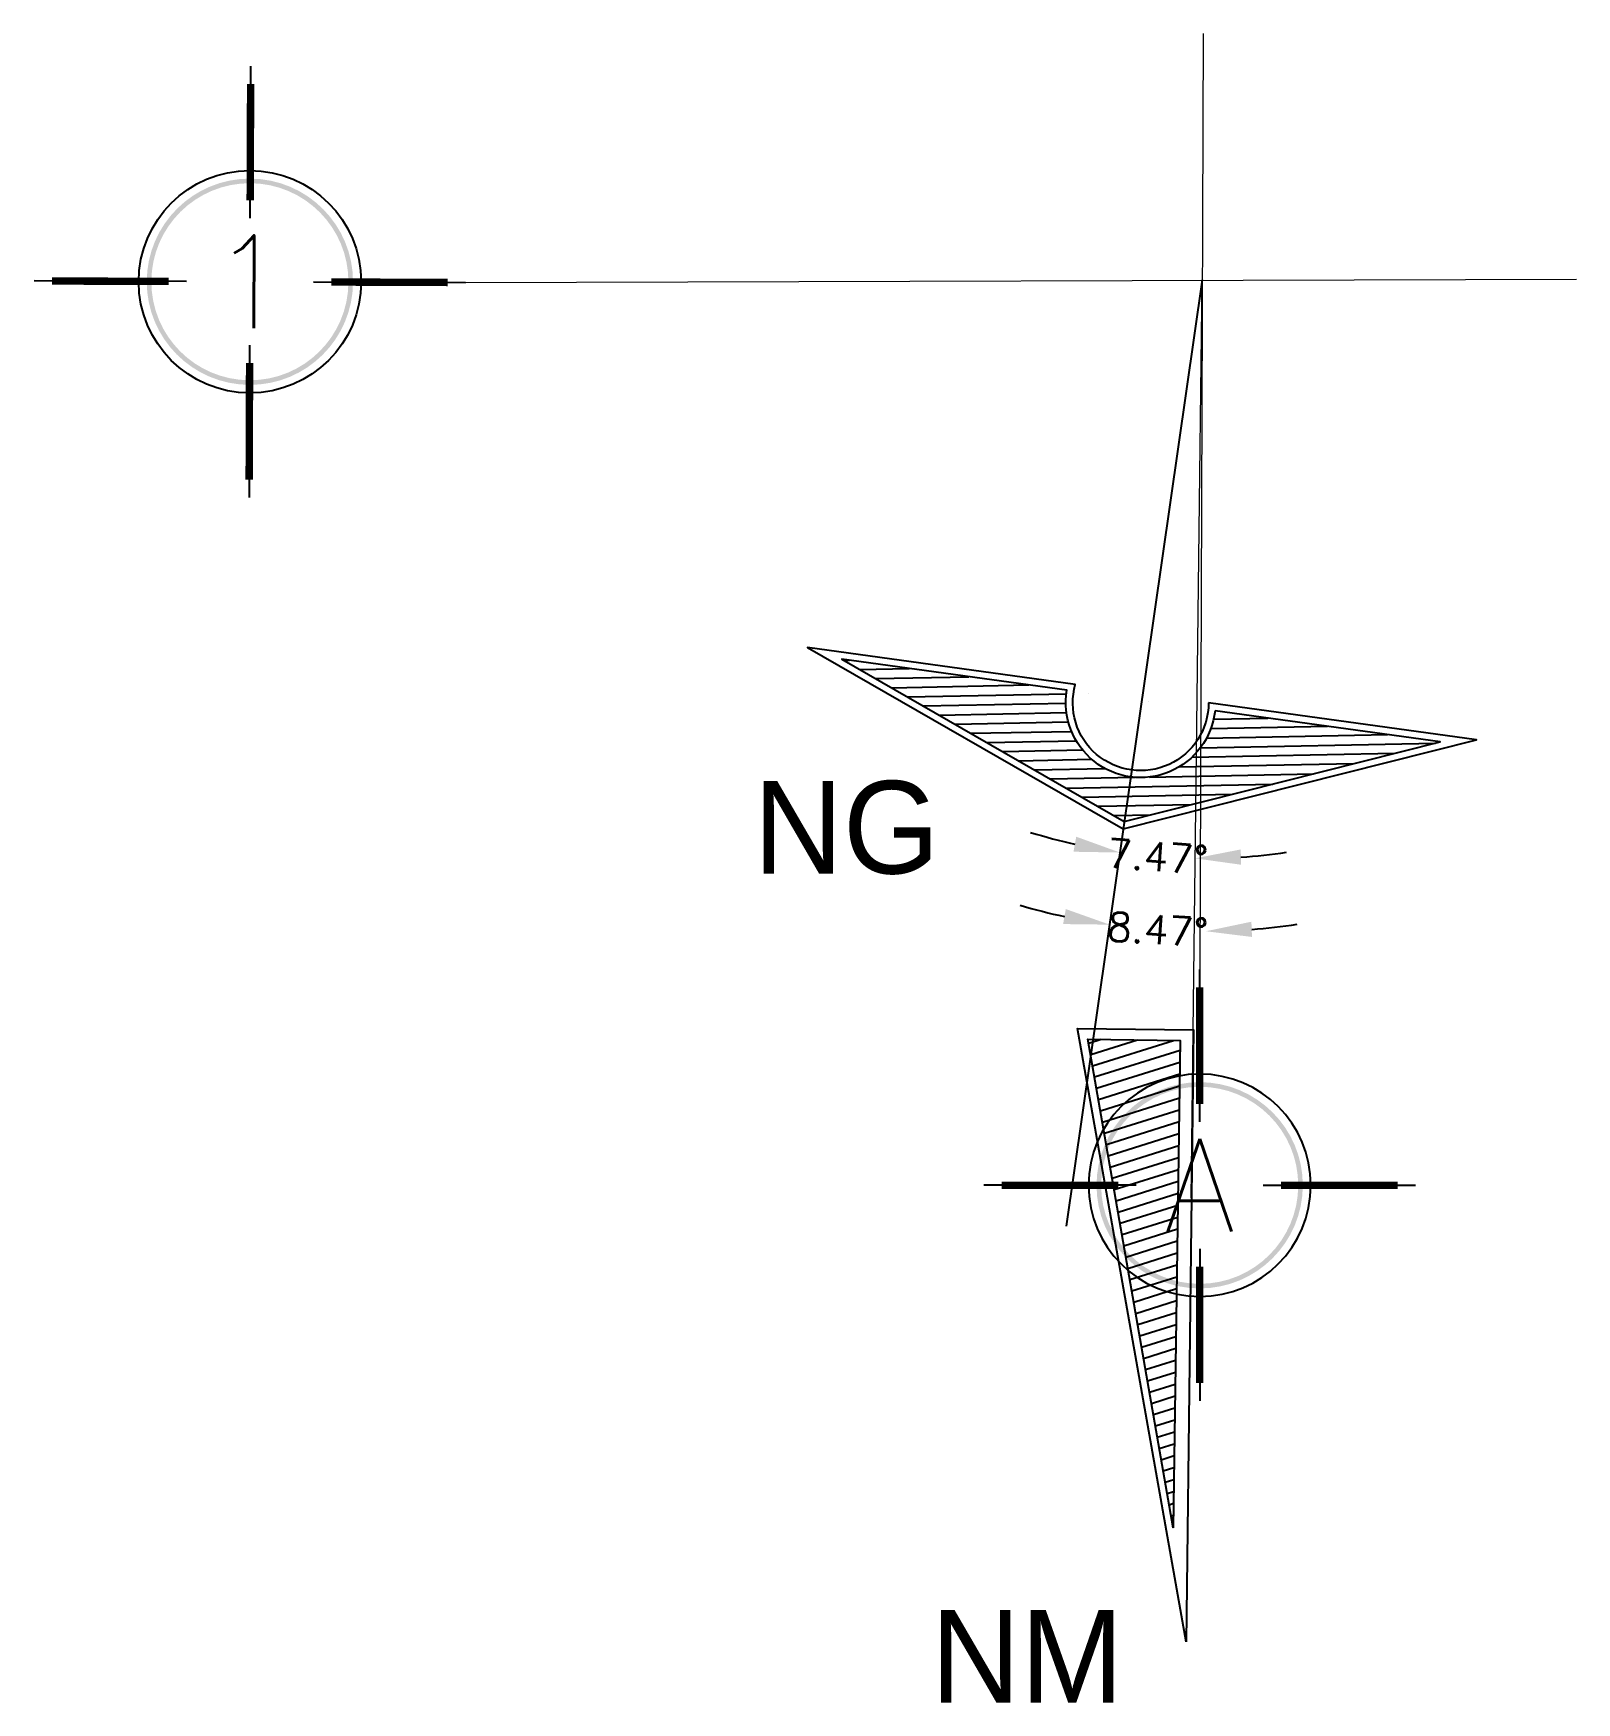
# Model space of a CAD drawing. Header units: millimetres. Extents: x 0 to 177, y -34 to 320.
# Drawn here: x 57.116 to 59.808, y 60.538 to 63.45 of the extents above; entities that cross this region are included whole.
import ezdxf
from ezdxf.enums import TextEntityAlignment as Align

# ---------------------------------------------------------------- set-up
doc = ezdxf.new("R2010")
doc.units = ezdxf.units.MM
doc.header["$LTSCALE"] = 0.1
doc.header["$PDMODE"] = 2
doc.layers.get('Defpoints').update_dxf_attribs({"color": 6})
doc.layers.add('Existente', color=8, linetype='Continuous')
doc.layers.add('MARCO', color=7, linetype='Continuous')
doc.styles.add('Romans', font='romans.shx', dxfattribs={"width": 0.8})
doc.styles.add('TEXTOS', font='romans.shx')
doc.dimstyles.new('Cota m', dxfattribs={"dimtxt": 0.2, "dimasz": 0.2, "dimexe": 0.1, "dimexo": 0.1, "dimgap": 0.1, "dimtad": 0, "dimzin": 0, "dimdsep": 46, "dimtxsty": 'TEXTOS', "dimcen": 0.2, "dimclrd": 256, "dimclre": 256, "dimclrt": 256, "dimazin": 0, "dimtfac": 1, "dimtix": 1, "dimtofl": 0, "dimtmove": 0, "dimatfit": 3, "dimfxl": 1, "dimtolj": 1, "dimtzin": 0, "dimlwd": -1, "dimlwe": -1, "dimarcsym": 0})

# ---------------------------------------------------------------- blocks, each defined once
blk = doc.blocks.new('ZEJEV')
at = {"linetype": 'Continuous', "ltscale": 0.25}
h = blk.add_hatch(color=256, dxfattribs=at)
edge = h.paths.add_edge_path()
edge.add_arc((0, 0), 0.3334, 0, 360)
edge = h.paths.add_edge_path(flags=16)
edge.add_arc((0, 0), 0.3185, 0, 360)
for p, q in [((0, 0.2052), (0, 0.6973)), ((-0.2052, 0), (-0.6973, 0)), ((0.2052, 0), (0.6973, 0)), ((0, -0.2052), (0, -0.6973))]:
    blk.add_line(p, q, dxfattribs=at)
at = {"linetype": 'Continuous', "ltscale": 0.25, "const_width": 0.024}
for points in [[(0, 0.2628), (0, 0.6397)], [(-0.2628, 0), (-0.6397, 0)], [(0.2628, 0), (0.6397, 0)], [(0, -0.2628), (0, -0.6397)]]:
    blk.add_lwpolyline(points, dxfattribs=at)
at = {"linetype": 'Continuous', "ltscale": 0.25}
blk.add_circle((0, 0), 0.3595, dxfattribs=at)
at = {"linetype": 'Continuous', "style": 'Romans'}
blk.add_attdef('X', text='', height=0.3, rotation=0, dxfattribs=at).set_placement((0, 0), align=Align.MIDDLE)
blk = doc.blocks.new('*D165')
at = {"ltscale": 0.1, "transparency": 16777216}
for start, end in [(253.7956, 257.8218), (274.3486, 278.3748)]:
    blk.add_arc((59.1551, 63.0221), 1.1387, start, end, dxfattribs=at)
for points in [[(58.9172, 61.9221), (58.9125, 61.8959), (58.9936, 61.8949)], [(59.242, 61.8734), (59.2409, 61.9), (59.1615, 61.8834)]]:
    blk.add_solid(points, dxfattribs=at)
at = {"layer": 'Defpoints', "color": 0, "ltscale": 0.1, "transparency": 16777216}
for p in [(59.1551, 63.0221), (59.1551, 63.0221), (58.9921, 61.8842), (59.0493, 61.8883), (59.1619, 61.8165)]:
    blk.add_point(p, dxfattribs=at)
at = {"ltscale": 0.1, "transparency": 16777216, "insert": (59.0773, 61.8861), "char_height": 0.05, "attachment_point": 5, "rotation": 356.0852, "style": 'TEXTOS'}
blk.add_mtext('\\A1;8.47°', dxfattribs=at)
blk = doc.blocks.new('*D166')
at = {"ltscale": 0.1, "transparency": 16777216}
for start, end in [(252.7475, 257.2897), (273.8404, 278.3826)]:
    blk.add_arc((59.1551, 63.0199), 1.0094, start, end, dxfattribs=at)
for points in [[(58.9354, 62.0483), (58.9306, 62.0221), (59.0117, 62.0207)], [(59.223, 61.9994), (59.2223, 62.0261), (59.1427, 62.0106)]]:
    blk.add_solid(points, dxfattribs=at)
at = {"layer": 'Defpoints', "color": 0, "ltscale": 0.1, "transparency": 16777216}
for p in [(59.1551, 63.0199), (59.1551, 63.0199), (59.0552, 62.0155), (59.1355, 61.4198), (58.9181, 61.3688)]:
    blk.add_point(p, dxfattribs=at)
at = {"ltscale": 0.1, "transparency": 16777216, "insert": (59.077, 62.0135), "char_height": 0.05, "attachment_point": 5, "rotation": 355.5651, "style": 'TEXTOS'}
blk.add_mtext('\\A1;7.47°', dxfattribs=at)

msp = doc.modelspace()

# ---------------------------------------------------------------- hatches: boundary and pattern name
at = {"layer": 'MARCO', "ltscale": 0.01}
h = msp.add_hatch(dxfattribs=at)
h.set_pattern_fill('ANSI31', color=256, scale=0.005186, angle=254.1299, style=0)
h.set_pattern_definition([(181.1299363, (698.050717, 457.193659), (-0.00032467044, 0.016460958), [])])
edge = h.paths.add_edge_path()
edge.add_arc((59.0478, 62.282), 0.1304, -189.6323, -6.1079, ccw=False)
edge.add_line((58.9192, 62.3038), (58.5263, 62.3581))
edge.add_line((58.5263, 62.3581), (59.0192, 62.0751))
edge.add_line((59.0192, 62.0751), (59.5704, 62.2138))
edge.add_line((59.5704, 62.2138), (59.1775, 62.2681))
h = msp.add_hatch(dxfattribs=at)
h.set_pattern_fill('ANSI31', color=256, scale=0.006223, angle=242.4622, style=0)
h.set_pattern_definition([(197.4622376, (661.91536, 732.801604), (-0.0059286219, 0.01884648915), [])])
h.paths.add_polyline_path([(59.1043, 60.8428), (58.9559, 61.6953), (59.1169, 61.6929)])

# ---------------------------------------------------------------- linework, layer by layer
at = {"color": 8, "ltscale": 0.1}
msp.add_line((59.1551, 63.0199), (58.9181, 61.3688), dxfattribs=at)
at = {"layer": 'Existente', "lineweight": 0}
for p, q in [((59.1567, 63.4498), (59.1507, 61.8165)), ((57.8703, 63.0152), (59.8082, 63.021)), ((58.9276, 61.4345), (59.1551, 63.0199)), ((59.1361, 61.4184), (59.1551, 63.0199))]:
    msp.add_line(p, q, dxfattribs=at)
at = {"layer": 'MARCO', "ltscale": 0.01}
for points in [[(59.1662, 62.2818, -1.146077), (58.9338, 62.314), (58.4667, 62.3785), (59.0174, 62.0623), (59.6333, 62.2173)], [(59.1775, 62.2681, -1.031239), (58.9192, 62.3038), (58.5263, 62.3581), (59.0192, 62.0751), (59.5704, 62.2138)]]:
    msp.add_lwpolyline(points, format="xyb", close=True, dxfattribs=at)
for points in [[(59.1269, 60.6435), (58.9375, 61.7136), (59.1397, 61.7112)], [(59.1043, 60.8428), (58.9559, 61.6953), (59.1169, 61.6929)]]:
    msp.add_lwpolyline(points, close=True, dxfattribs=at)

# ---------------------------------------------------------------- block references
at = {"layer": 'MARCO'}
ref = msp.add_blockref('ZEJEV', (57.494, 63.0165), dxfattribs=dict(at, xscale=0.5396254929922599, yscale=0.5396254929922599, zscale=0.5396254929922599, rotation=179.789391201601))
ref.add_attrib('X', '1', dxfattribs={"layer": '0', "linetype": 'Continuous', "height": 0.1616, "rotation": 359.7894, "style": 'Romans'}).set_placement((57.494, 63.0165), align=Align.MIDDLE)
ref = msp.add_blockref('ZEJEV', (59.1507, 61.4402), dxfattribs=dict(at, xscale=-0.5396254929922604, yscale=0.5396254929922604, zscale=0.5396254929922604, rotation=180))
ref.add_attrib('X', 'A', dxfattribs={"layer": '0', "linetype": 'Continuous', "height": 0.1616, "rotation": 360, "style": 'Romans'}).set_placement((59.1507, 61.4402), align=Align.MIDDLE)

# ---------------------------------------------------------------- texts
at = {"layer": 'MARCO', "char_height": 0.16161, "width": 0.066902, "attachment_point": 1}
for s, insert in [('NG', (58.3726, 62.1456)), ('NM', (58.682, 60.6993))]:
    msp.add_mtext(s, dxfattribs=dict(at, insert=insert))

# ---------------------------------------------------------------- dimensions: what is measured, and where the dimension line sits
at = {"ltscale": 0.1}
for base, line1, line2, picture, middle in [((59.04935, 61.88831), ((59.15507, 63.0221), (58.99206, 61.88417)), ((59.16185, 61.81651), (59.15507, 63.0221)), '*D165', (59.07733, 61.88605)), ((59.0552, 62.0155), ((59.1355, 61.4198), (59.1551, 63.0199)), ((59.1551, 63.0199), (58.9181, 61.3688)), '*D166', (59.077, 62.0135))]:
    dim = msp.add_angular_dim_2l(base=base, line1=line1, line2=line2, dimstyle='Cota m', override={"dimtxt": 0.05, "dimasz": 0.08}, dxfattribs=at)
    dim.commit()
    dim.dimension.update_dxf_attribs({"geometry": picture, "text_midpoint": middle})

doc.saveas('drawing.dxf')
